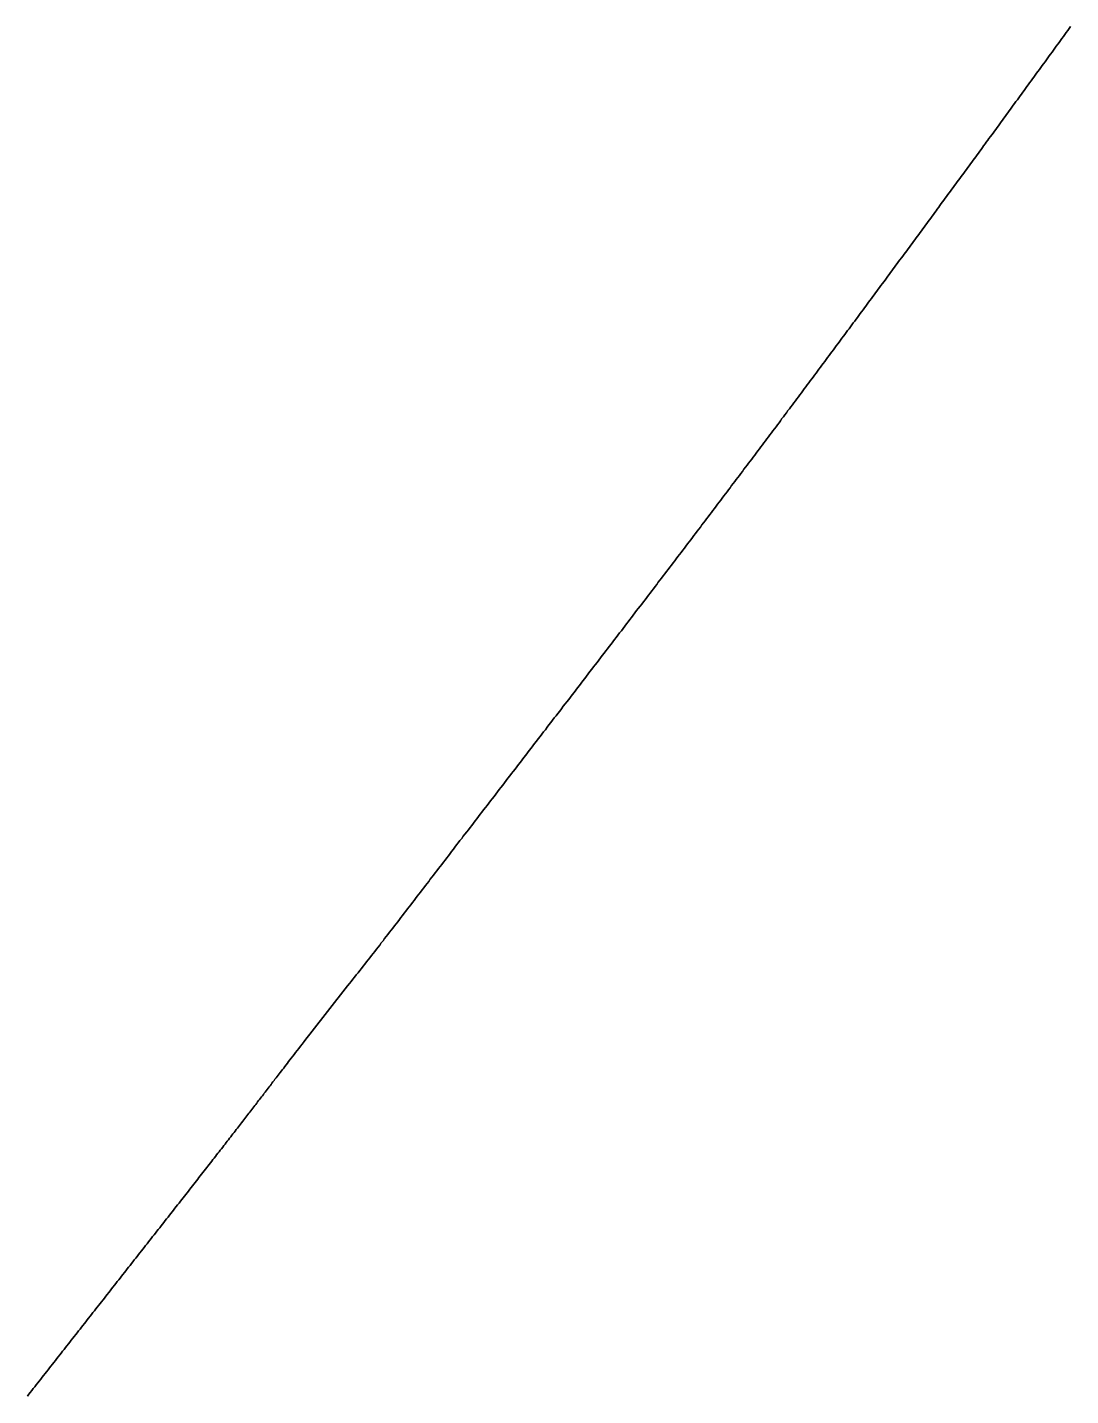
# Model space of a CAD drawing. Header units: inches. Extents: x 130170 to 284068, y 377793 to 804530.
# Drawn here: x 254482.75 to 254501.91, y 754103.14 to 754128.28 of the extents above; entities that cross this region are included whole.
import ezdxf

# ---------------------------------------------------------------- set-up
doc = ezdxf.new("R2010")
doc.units = ezdxf.units.IN
doc.header["$MEASUREMENT"] = 0
doc.layers.add('muni_il', color=7, linetype='Continuous')

msp = doc.modelspace()

# ---------------------------------------------------------------- linework, layer by layer
at = {"layer": 'muni_il'}
for points in [[(254501.909, 754128.3), (254501.882, 754128.263), (254501.855, 754128.227), (254501.829, 754128.19), (254501.803, 754128.154), (254501.776, 754128.118), (254501.75, 754128.082), (254501.724, 754128.045), (254501.697, 754128.009), (254501.671, 754127.973), (254501.645, 754127.937), (254501.619, 754127.902), (254501.593, 754127.866), (254501.567, 754127.83), (254501.541, 754127.794), (254501.515, 754127.759), (254501.489, 754127.723), (254501.463, 754127.688), (254501.438, 754127.652), (254501.412, 754127.617), (254501.386, 754127.581), (254501.36, 754127.546), (254501.335, 754127.511), (254501.309, 754127.476), (254501.284, 754127.441), (254501.258, 754127.406), (254501.233, 754127.371), (254501.207, 754127.336), (254501.182, 754127.301), (254501.156, 754127.266), (254501.131, 754127.231), (254501.106, 754127.197), (254501.081, 754127.162), (254501.055, 754127.127), (254501.03, 754127.093), (254501.005, 754127.058), (254500.98, 754127.024), (254500.955, 754126.989), (254500.93, 754126.955), (254500.905, 754126.921), (254500.88, 754126.886), (254500.855, 754126.852), (254500.83, 754126.818), (254500.805, 754126.784), (254500.78, 754126.75), (254500.755, 754126.716), (254500.73, 754126.682), (254500.705, 754126.648), (254500.681, 754126.614), (254500.656, 754126.58), (254500.631, 754126.546), (254500.606, 754126.512), (254500.582, 754126.478), (254500.557, 754126.444), (254500.532, 754126.41), (254500.508, 754126.377), (254500.483, 754126.343), (254500.459, 754126.309), (254500.434, 754126.276), (254500.409, 754126.242), (254500.385, 754126.209), (254500.36, 754126.175), (254500.336, 754126.142), (254500.311, 754126.108), (254500.287, 754126.075), (254500.263, 754126.041), (254500.238, 754126.008), (254500.214, 754125.974), (254500.189, 754125.941), (254500.165, 754125.908), (254500.141, 754125.874), (254500.116, 754125.841), (254500.092, 754125.808), (254500.067, 754125.774), (254500.043, 754125.741), (254500.019, 754125.708), (254499.994, 754125.675), (254499.97, 754125.642), (254499.946, 754125.608), (254499.922, 754125.575), (254499.897, 754125.542), (254499.873, 754125.509), (254499.849, 754125.476), (254499.824, 754125.443), (254499.8, 754125.41), (254499.776, 754125.376), (254499.752, 754125.343), (254499.727, 754125.31), (254499.703, 754125.277), (254499.679, 754125.244), (254499.655, 754125.211), (254499.63, 754125.178), (254499.606, 754125.145), (254499.582, 754125.112), (254499.557, 754125.078), (254499.533, 754125.045), (254499.509, 754125.012), (254499.485, 754124.979), (254499.46, 754124.946), (254499.436, 754124.913), (254499.412, 754124.88), (254499.387, 754124.847), (254499.363, 754124.814), (254499.339, 754124.78), (254499.314, 754124.747), (254499.29, 754124.714), (254499.265, 754124.681), (254499.241, 754124.648), (254499.217, 754124.614), (254499.192, 754124.581), (254499.168, 754124.548), (254499.143, 754124.515), (254499.119, 754124.481), (254499.094, 754124.448), (254499.07, 754124.415), (254499.045, 754124.382), (254499.021, 754124.348), (254498.996, 754124.315), (254498.972, 754124.282), (254498.947, 754124.248), (254498.923, 754124.215), (254498.898, 754124.181), (254498.873, 754124.148), (254498.849, 754124.114), (254498.824, 754124.081), (254498.799, 754124.047), (254498.774, 754124.014), (254498.75, 754123.98), (254498.725, 754123.947), (254498.7, 754123.913), (254498.675, 754123.879), (254498.65, 754123.845), (254498.626, 754123.812), (254498.601, 754123.778), (254498.576, 754123.744), (254498.551, 754123.71), (254498.526, 754123.676), (254498.501, 754123.642), (254498.475, 754123.609), (254498.45, 754123.575), (254498.425, 754123.541), (254498.4, 754123.506), (254498.375, 754123.472), (254498.35, 754123.438), (254498.325, 754123.404), (254498.299, 754123.37), (254498.274, 754123.336), (254498.249, 754123.301), (254498.223, 754123.267), (254498.198, 754123.233), (254498.172, 754123.198), (254498.147, 754123.164), (254498.121, 754123.129), (254498.096, 754123.095), (254498.07, 754123.06), (254498.045, 754123.026), (254498.019, 754122.991), (254497.993, 754122.956), (254497.968, 754122.921), (254497.942, 754122.887), (254497.916, 754122.852), (254497.89, 754122.817), (254497.864, 754122.782), (254497.838, 754122.747), (254497.812, 754122.712), (254497.786, 754122.677), (254497.76, 754122.642), (254497.734, 754122.607), (254497.708, 754122.572), (254497.682, 754122.536), (254497.656, 754122.501), (254497.63, 754122.466), (254497.603, 754122.431), (254497.577, 754122.395), (254497.551, 754122.36), (254497.524, 754122.324), (254497.498, 754122.289), (254497.472, 754122.253), (254497.445, 754122.217), (254497.419, 754122.182), (254497.392, 754122.146), (254497.366, 754122.11), (254497.339, 754122.075), (254497.312, 754122.039), (254497.286, 754122.003), (254497.259, 754121.967), (254497.232, 754121.931), (254497.205, 754121.895), (254497.178, 754121.859), (254497.152, 754121.823), (254497.125, 754121.787), (254497.098, 754121.751), (254497.071, 754121.715), (254497.044, 754121.678), (254497.017, 754121.642), (254496.99, 754121.606), (254496.963, 754121.569), (254496.935, 754121.533), (254496.908, 754121.497), (254496.881, 754121.46), (254496.854, 754121.424), (254496.826, 754121.387), (254496.799, 754121.351), (254496.772, 754121.314), (254496.744, 754121.277), (254496.717, 754121.241), (254496.69, 754121.204), (254496.662, 754121.167), (254496.635, 754121.13), (254496.607, 754121.094), (254496.58, 754121.057), (254496.552, 754121.02), (254496.524, 754120.983), (254496.497, 754120.946), (254496.469, 754120.909), (254496.441, 754120.872), (254496.414, 754120.835), (254496.386, 754120.798), (254496.358, 754120.761), (254496.33, 754120.724), (254496.302, 754120.687), (254496.274, 754120.65), (254496.246, 754120.612), (254496.219, 754120.575), (254496.191, 754120.538), (254496.162, 754120.501), (254496.135, 754120.463), (254496.107, 754120.426), (254496.078, 754120.389), (254496.05, 754120.351), (254496.022, 754120.314), (254495.994, 754120.276), (254495.966, 754120.239), (254495.938, 754120.201), (254495.909, 754120.164), (254495.881, 754120.126), (254495.853, 754120.089), (254495.824, 754120.051), (254495.796, 754120.013), (254495.768, 754119.976), (254495.739, 754119.938), (254495.711, 754119.9), (254495.682, 754119.863), (254495.654, 754119.825), (254495.625, 754119.787), (254495.597, 754119.749), (254495.568, 754119.711), (254495.54, 754119.674), (254495.511, 754119.636), (254495.482, 754119.598), (254495.453, 754119.56), (254495.425, 754119.522), (254495.396, 754119.484), (254495.367, 754119.446), (254495.338, 754119.407), (254495.31, 754119.369), (254495.281, 754119.331), (254495.252, 754119.293), (254495.223, 754119.255), (254495.194, 754119.216), (254495.165, 754119.178), (254495.136, 754119.14), (254495.107, 754119.101), (254495.077, 754119.063), (254495.048, 754119.024), (254495.019, 754118.986), (254494.99, 754118.947), (254494.96, 754118.909), (254494.931, 754118.87), (254494.902, 754118.831), (254494.872, 754118.793), (254494.843, 754118.754), (254494.814, 754118.715), (254494.784, 754118.676), (254494.754, 754118.637), (254494.725, 754118.598), (254494.695, 754118.559), (254494.665, 754118.52), (254494.636, 754118.481), (254494.606, 754118.442), (254494.576, 754118.403), (254494.546, 754118.364), (254494.516, 754118.324), (254494.486, 754118.285), (254494.456, 754118.245), (254494.426, 754118.206), (254494.396, 754118.166), (254494.366, 754118.127), (254494.335, 754118.087), (254494.305, 754118.047), (254494.275, 754118.008), (254494.244, 754117.968), (254494.214, 754117.928), (254494.183, 754117.888), (254494.153, 754117.848), (254494.122, 754117.808), (254494.091, 754117.767), (254494.061, 754117.727), (254494.03, 754117.687), (254493.999, 754117.647), (254493.968, 754117.606), (254493.937, 754117.566), (254493.906, 754117.525), (254493.875, 754117.484), (254493.844, 754117.443), (254493.813, 754117.403), (254493.782, 754117.362), (254493.75, 754117.321), (254493.719, 754117.28), (254493.688, 754117.239), (254493.656, 754117.198), (254493.625, 754117.157), (254493.593, 754117.115), (254493.561, 754117.074), (254493.53, 754117.033), (254493.498, 754116.991), (254493.466, 754116.95), (254493.434, 754116.908), (254493.402, 754116.866), (254493.37, 754116.825), (254493.338, 754116.783), (254493.306, 754116.741), (254493.274, 754116.699), (254493.242, 754116.657), (254493.21, 754116.615), (254493.177, 754116.573), (254493.145, 754116.531), (254493.113, 754116.489), (254493.08, 754116.446), (254493.048, 754116.404), (254493.015, 754116.362), (254492.983, 754116.319), (254492.95, 754116.277), (254492.918, 754116.235), (254492.885, 754116.192), (254492.852, 754116.149), (254492.82, 754116.107), (254492.787, 754116.064), (254492.754, 754116.022), (254492.721, 754115.979), (254492.689, 754115.936), (254492.656, 754115.893), (254492.623, 754115.851), (254492.59, 754115.808), (254492.557, 754115.765), (254492.524, 754115.722), (254492.491, 754115.679), (254492.458, 754115.636), (254492.425, 754115.594), (254492.393, 754115.551), (254492.36, 754115.508), (254492.327, 754115.465), (254492.294, 754115.422), (254492.261, 754115.379), (254492.228, 754115.337), (254492.195, 754115.294), (254492.162, 754115.251), (254492.129, 754115.208), (254492.096, 754115.165), (254492.063, 754115.123), (254492.03, 754115.08), (254491.998, 754115.037), (254491.965, 754114.995), (254491.932, 754114.952), (254491.899, 754114.909), (254491.867, 754114.867), (254491.834, 754114.824), (254491.801, 754114.782), (254491.769, 754114.74), (254491.736, 754114.697), (254491.703, 754114.655), (254491.671, 754114.613), (254491.639, 754114.571), (254491.606, 754114.529), (254491.574, 754114.487), (254491.542, 754114.445), (254491.509, 754114.403), (254491.477, 754114.361), (254491.445, 754114.319), (254491.413, 754114.277), (254491.381, 754114.236), (254491.349, 754114.194), (254491.317, 754114.153), (254491.285, 754114.111), (254491.253, 754114.07), (254491.222, 754114.029), (254491.19, 754113.988), (254491.158, 754113.946), (254491.127, 754113.906), (254491.095, 754113.865), (254491.064, 754113.824), (254491.033, 754113.783), (254491.001, 754113.742), (254490.97, 754113.702), (254490.939, 754113.661), (254490.908, 754113.621), (254490.877, 754113.58), (254490.846, 754113.54), (254490.815, 754113.5), (254490.784, 754113.46), (254490.753, 754113.42), (254490.723, 754113.38), (254490.692, 754113.34), (254490.661, 754113.3), (254490.631, 754113.26), (254490.6, 754113.22), (254490.57, 754113.181), (254490.539, 754113.141), (254490.509, 754113.102), (254490.479, 754113.062), (254490.448, 754113.023), (254490.418, 754112.983), (254490.388, 754112.944), (254490.358, 754112.904), (254490.327, 754112.865), (254490.297, 754112.826), (254490.267, 754112.787), (254490.237, 754112.747), (254490.207, 754112.708), (254490.177, 754112.669), (254490.147, 754112.63), (254490.117, 754112.591), (254490.087, 754112.552), (254490.057, 754112.513), (254490.027, 754112.474), (254489.997, 754112.435), (254489.967, 754112.396), (254489.937, 754112.357), (254489.907, 754112.318), (254489.878, 754112.279), (254489.848, 754112.24), (254489.818, 754112.201), (254489.788, 754112.162), (254489.758, 754112.123), (254489.728, 754112.084), (254489.698, 754112.045), (254489.668, 754112.006), (254489.638, 754111.967), (254489.608, 754111.928), (254489.578, 754111.889), (254489.548, 754111.85), (254489.518, 754111.812), (254489.488, 754111.773), (254489.458, 754111.734), (254489.428, 754111.695), (254489.398, 754111.656), (254489.368, 754111.617), (254489.338, 754111.578), (254489.308, 754111.539), (254489.278, 754111.5), (254489.247, 754111.461), (254489.217, 754111.422), (254489.187, 754111.383), (254489.157, 754111.344), (254489.126, 754111.305), (254489.096, 754111.266), (254489.066, 754111.227), (254489.035, 754111.188), (254489.005, 754111.149), (254488.974, 754111.11), (254488.943, 754111.071), (254488.912, 754111.032), (254488.881, 754110.992), (254488.85, 754110.953), (254488.819, 754110.913), (254488.788, 754110.874), (254488.756, 754110.833), (254488.724, 754110.793), (254488.692, 754110.753), (254488.66, 754110.712), (254488.627, 754110.671), (254487.934, 754109.786), (254487.861, 754109.691), (254487.827, 754109.646), (254487.794, 754109.603), (254487.762, 754109.562), (254487.731, 754109.522), (254487.702, 754109.484), (254487.673, 754109.447), (254487.646, 754109.411), (254487.619, 754109.377), (254487.593, 754109.343), (254487.568, 754109.311), (254487.544, 754109.279), (254487.521, 754109.249), (254487.498, 754109.219), (254487.475, 754109.19), (254487.454, 754109.162), (254487.432, 754109.134), (254487.412, 754109.107), (254487.391, 754109.08), (254487.371, 754109.055), (254487.351, 754109.029), (254487.332, 754109.004), (254487.313, 754108.979), (254487.294, 754108.954), (254487.276, 754108.93), (254487.257, 754108.906), (254487.239, 754108.883), (254487.221, 754108.859), (254487.203, 754108.836), (254487.186, 754108.813), (254487.168, 754108.79), (254487.15, 754108.767), (254487.133, 754108.744), (254487.115, 754108.721), (254487.098, 754108.699), (254487.08, 754108.676), (254487.063, 754108.653), (254487.046, 754108.63), (254487.028, 754108.608), (254487.011, 754108.585), (254486.993, 754108.562), (254486.975, 754108.539), (254486.958, 754108.516), (254486.94, 754108.493), (254486.922, 754108.47), (254486.904, 754108.447), (254486.886, 754108.423), (254486.868, 754108.4), (254486.85, 754108.376), (254486.832, 754108.353), (254486.813, 754108.329), (254486.795, 754108.305), (254486.776, 754108.28), (254486.758, 754108.256), (254486.739, 754108.232), (254486.72, 754108.207), (254486.701, 754108.182), (254486.681, 754108.157), (254486.662, 754108.132), (254486.642, 754108.107), (254486.623, 754108.081), (254486.603, 754108.056), (254486.583, 754108.03), (254486.563, 754108.004), (254486.543, 754107.978), (254486.522, 754107.951), (254486.502, 754107.925), (254486.481, 754107.898), (254486.46, 754107.871), (254486.439, 754107.844), (254486.418, 754107.817), (254486.397, 754107.79), (254486.376, 754107.762), (254486.354, 754107.735), (254486.333, 754107.707), (254486.311, 754107.679), (254486.289, 754107.65), (254486.267, 754107.622), (254486.245, 754107.594), (254486.222, 754107.565), (254486.2, 754107.536), (254486.177, 754107.507), (254486.155, 754107.478), (254486.132, 754107.449), (254486.109, 754107.42), (254486.086, 754107.39), (254486.063, 754107.36), (254486.04, 754107.331), (254486.016, 754107.301), (254485.993, 754107.271), (254485.969, 754107.241), (254485.946, 754107.21), (254485.922, 754107.18), (254485.898, 754107.149), (254485.874, 754107.119), (254485.85, 754107.088), (254485.826, 754107.057), (254485.802, 754107.026), (254485.778, 754106.995), (254485.753, 754106.964), (254485.729, 754106.933), (254485.704, 754106.901), (254485.68, 754106.87), (254485.655, 754106.839), (254485.63, 754106.807), (254485.606, 754106.775), (254485.581, 754106.744), (254485.556, 754106.712), (254485.531, 754106.68), (254485.506, 754106.648), (254485.481, 754106.616), (254485.456, 754106.584), (254485.43, 754106.552), (254485.405, 754106.52), (254485.38, 754106.487), (254485.354, 754106.455), (254485.329, 754106.423), (254485.304, 754106.39), (254485.278, 754106.358), (254485.253, 754106.325), (254485.227, 754106.293), (254485.202, 754106.26), (254485.176, 754106.227), (254485.15, 754106.195), (254485.124, 754106.162), (254485.099, 754106.129), (254485.073, 754106.097), (254485.047, 754106.064), (254485.022, 754106.031), (254484.996, 754105.998), (254484.97, 754105.965), (254484.944, 754105.932), (254484.918, 754105.899), (254484.892, 754105.866), (254484.866, 754105.833), (254484.84, 754105.8), (254484.814, 754105.767), (254484.788, 754105.734), (254484.762, 754105.701), (254484.736, 754105.668), (254484.71, 754105.635), (254484.684, 754105.602), (254484.658, 754105.568), (254484.632, 754105.535), (254484.606, 754105.502), (254484.58, 754105.469), (254484.554, 754105.436), (254484.528, 754105.402), (254484.502, 754105.369), (254484.475, 754105.336), (254484.449, 754105.303), (254484.423, 754105.269), (254484.397, 754105.236), (254484.371, 754105.203), (254484.345, 754105.169), (254484.318, 754105.136), (254484.292, 754105.103), (254484.266, 754105.069), (254484.24, 754105.036), (254484.213, 754105.002), (254484.187, 754104.969), (254484.161, 754104.935), (254484.135, 754104.902), (254484.108, 754104.868), (254484.082, 754104.835), (254484.056, 754104.801), (254484.029, 754104.768), (254484.003, 754104.734), (254483.977, 754104.701), (254483.95, 754104.667), (254483.924, 754104.634), (254483.898, 754104.6), (254483.871, 754104.566), (254483.845, 754104.533), (254483.818, 754104.499), (254483.792, 754104.465), (254483.766, 754104.432), (254483.739, 754104.398), (254483.713, 754104.364), (254483.686, 754104.33), (254483.66, 754104.297), (254483.633, 754104.263), (254483.606, 754104.229), (254483.58, 754104.195), (254483.553, 754104.161), (254483.527, 754104.127), (254483.5, 754104.093), (254483.473, 754104.059), (254483.447, 754104.025), (254483.42, 754103.991), (254483.393, 754103.957), (254483.367, 754103.923), (254483.34, 754103.889), (254483.313, 754103.855), (254483.286, 754103.821), (254483.26, 754103.787), (254483.233, 754103.752), (254483.206, 754103.718), (254483.179, 754103.684), (254483.152, 754103.65), (254483.125, 754103.615), (254483.098, 754103.581), (254483.071, 754103.547), (254483.044, 754103.512), (254483.017, 754103.478), (254482.99, 754103.443), (254482.963, 754103.409), (254482.936, 754103.374), (254482.909, 754103.34), (254482.882, 754103.305), (254482.855, 754103.27), (254482.827, 754103.236), (254482.8, 754103.201), (254482.773, 754103.166), (254482.746, 754103.131)], [(254482.746, 754103.131), (254482.773, 754103.166), (254482.8, 754103.201), (254482.827, 754103.236), (254482.855, 754103.27), (254482.882, 754103.305), (254482.909, 754103.34), (254482.936, 754103.374), (254482.963, 754103.409), (254482.99, 754103.443), (254483.017, 754103.478), (254483.044, 754103.512), (254483.071, 754103.547), (254483.098, 754103.581), (254483.125, 754103.615), (254483.152, 754103.65), (254483.179, 754103.684), (254483.206, 754103.718), (254483.233, 754103.752), (254483.26, 754103.787), (254483.286, 754103.821), (254483.313, 754103.855), (254483.34, 754103.889), (254483.367, 754103.923), (254483.393, 754103.957), (254483.42, 754103.991), (254483.447, 754104.025), (254483.473, 754104.059), (254483.5, 754104.093), (254483.527, 754104.127), (254483.553, 754104.161), (254483.58, 754104.195), (254483.606, 754104.229), (254483.633, 754104.263), (254483.66, 754104.297), (254483.686, 754104.33), (254483.713, 754104.364), (254483.739, 754104.398), (254483.766, 754104.432), (254483.792, 754104.465), (254483.818, 754104.499), (254483.845, 754104.533), (254483.871, 754104.566), (254483.898, 754104.6), (254483.924, 754104.634), (254483.95, 754104.667), (254483.977, 754104.701), (254484.003, 754104.734), (254484.029, 754104.768), (254484.056, 754104.801), (254484.082, 754104.835), (254484.108, 754104.868), (254484.135, 754104.902), (254484.161, 754104.935), (254484.187, 754104.969), (254484.213, 754105.002), (254484.24, 754105.036), (254484.266, 754105.069), (254484.292, 754105.103), (254484.318, 754105.136), (254484.345, 754105.169), (254484.371, 754105.203), (254484.397, 754105.236), (254484.423, 754105.269), (254484.449, 754105.303), (254484.475, 754105.336), (254484.502, 754105.369), (254484.528, 754105.402), (254484.554, 754105.436), (254484.58, 754105.469), (254484.606, 754105.502), (254484.632, 754105.535), (254484.658, 754105.568), (254484.684, 754105.602), (254484.71, 754105.635), (254484.736, 754105.668), (254484.762, 754105.701), (254484.788, 754105.734), (254484.814, 754105.767), (254484.84, 754105.8), (254484.866, 754105.833), (254484.892, 754105.866), (254484.918, 754105.899), (254484.944, 754105.932), (254484.97, 754105.965), (254484.996, 754105.998), (254485.022, 754106.031), (254485.047, 754106.064), (254485.073, 754106.097), (254485.099, 754106.129), (254485.124, 754106.162), (254485.15, 754106.195), (254485.176, 754106.227), (254485.202, 754106.26), (254485.227, 754106.293), (254485.253, 754106.325), (254485.278, 754106.358), (254485.304, 754106.39), (254485.329, 754106.423), (254485.354, 754106.455), (254485.38, 754106.487), (254485.405, 754106.52), (254485.43, 754106.552), (254485.456, 754106.584), (254485.481, 754106.616), (254485.506, 754106.648), (254485.531, 754106.68), (254485.556, 754106.712), (254485.581, 754106.744), (254485.606, 754106.775), (254485.63, 754106.807), (254485.655, 754106.839), (254485.68, 754106.87), (254485.704, 754106.901), (254485.729, 754106.933), (254485.753, 754106.964), (254485.778, 754106.995), (254485.802, 754107.026), (254485.826, 754107.057), (254485.85, 754107.088), (254485.874, 754107.119), (254485.898, 754107.149), (254485.922, 754107.18), (254485.946, 754107.21), (254485.969, 754107.241), (254485.993, 754107.271), (254486.016, 754107.301), (254486.04, 754107.331), (254486.063, 754107.36), (254486.086, 754107.39), (254486.109, 754107.42), (254486.132, 754107.449), (254486.155, 754107.478), (254486.177, 754107.507), (254486.2, 754107.536), (254486.222, 754107.565), (254486.245, 754107.594), (254486.267, 754107.622), (254486.289, 754107.65), (254486.311, 754107.679), (254486.333, 754107.707), (254486.354, 754107.735), (254486.376, 754107.762), (254486.397, 754107.79), (254486.418, 754107.817), (254486.439, 754107.844), (254486.46, 754107.871), (254486.481, 754107.898), (254486.502, 754107.925), (254486.522, 754107.951), (254486.543, 754107.978), (254486.563, 754108.004), (254486.583, 754108.03), (254486.603, 754108.056), (254486.623, 754108.081), (254486.642, 754108.107), (254486.662, 754108.132), (254486.681, 754108.157), (254486.701, 754108.182), (254486.72, 754108.207), (254486.739, 754108.232), (254486.758, 754108.256), (254486.776, 754108.28), (254486.795, 754108.305), (254486.813, 754108.329), (254486.832, 754108.353), (254486.85, 754108.376), (254486.868, 754108.4), (254486.886, 754108.423), (254486.904, 754108.447), (254486.922, 754108.47), (254486.94, 754108.493), (254486.958, 754108.516), (254486.975, 754108.539), (254486.993, 754108.562), (254487.011, 754108.585), (254487.028, 754108.608), (254487.046, 754108.63), (254487.063, 754108.653), (254487.08, 754108.676), (254487.098, 754108.699), (254487.115, 754108.721), (254487.133, 754108.744), (254487.15, 754108.767), (254487.168, 754108.79), (254487.186, 754108.813), (254487.203, 754108.836), (254487.221, 754108.859), (254487.239, 754108.883), (254487.257, 754108.906), (254487.276, 754108.93), (254487.294, 754108.954), (254487.313, 754108.979), (254487.332, 754109.004), (254487.351, 754109.029), (254487.371, 754109.055), (254487.391, 754109.08), (254487.412, 754109.107), (254487.432, 754109.134), (254487.454, 754109.162), (254487.475, 754109.19), (254487.498, 754109.219), (254487.521, 754109.249), (254487.544, 754109.279), (254487.568, 754109.311), (254487.593, 754109.343), (254487.619, 754109.377), (254487.646, 754109.411), (254487.673, 754109.447), (254487.702, 754109.484), (254487.731, 754109.522), (254487.762, 754109.562), (254487.794, 754109.603), (254487.827, 754109.646), (254487.861, 754109.691), (254487.934, 754109.786), (254488.627, 754110.671), (254488.66, 754110.712), (254488.692, 754110.753), (254488.724, 754110.793), (254488.756, 754110.833), (254488.788, 754110.874), (254488.819, 754110.913), (254488.85, 754110.953), (254488.881, 754110.992), (254488.912, 754111.032), (254488.943, 754111.071), (254488.974, 754111.11), (254489.005, 754111.149), (254489.035, 754111.188), (254489.066, 754111.227), (254489.096, 754111.266), (254489.126, 754111.305), (254489.157, 754111.344), (254489.187, 754111.383), (254489.217, 754111.422), (254489.247, 754111.461), (254489.278, 754111.5), (254489.308, 754111.539), (254489.338, 754111.578), (254489.368, 754111.617), (254489.398, 754111.656), (254489.428, 754111.695), (254489.458, 754111.734), (254489.488, 754111.773), (254489.518, 754111.812), (254489.548, 754111.85), (254489.578, 754111.889), (254489.608, 754111.928), (254489.638, 754111.967), (254489.668, 754112.006), (254489.698, 754112.045), (254489.728, 754112.084), (254489.758, 754112.123), (254489.788, 754112.162), (254489.818, 754112.201), (254489.848, 754112.24), (254489.878, 754112.279), (254489.907, 754112.318), (254489.937, 754112.357), (254489.967, 754112.396), (254489.997, 754112.435), (254490.027, 754112.474), (254490.057, 754112.513), (254490.087, 754112.552), (254490.117, 754112.591), (254490.147, 754112.63), (254490.177, 754112.669), (254490.207, 754112.708), (254490.237, 754112.747), (254490.267, 754112.787), (254490.297, 754112.826), (254490.327, 754112.865), (254490.358, 754112.904), (254490.388, 754112.944), (254490.418, 754112.983), (254490.448, 754113.023), (254490.479, 754113.062), (254490.509, 754113.102), (254490.539, 754113.141), (254490.57, 754113.181), (254490.6, 754113.22), (254490.631, 754113.26), (254490.661, 754113.3), (254490.692, 754113.34), (254490.723, 754113.38), (254490.753, 754113.42), (254490.784, 754113.46), (254490.815, 754113.5), (254490.846, 754113.54), (254490.877, 754113.58), (254490.908, 754113.621), (254490.939, 754113.661), (254490.97, 754113.702), (254491.001, 754113.742), (254491.033, 754113.783), (254491.064, 754113.824), (254491.095, 754113.865), (254491.127, 754113.906), (254491.158, 754113.946), (254491.19, 754113.988), (254491.222, 754114.029), (254491.253, 754114.07), (254491.285, 754114.111), (254491.317, 754114.153), (254491.349, 754114.194), (254491.381, 754114.236), (254491.413, 754114.277), (254491.445, 754114.319), (254491.477, 754114.361), (254491.509, 754114.403), (254491.542, 754114.445), (254491.574, 754114.487), (254491.606, 754114.529), (254491.639, 754114.571), (254491.671, 754114.613), (254491.703, 754114.655), (254491.736, 754114.697), (254491.769, 754114.74), (254491.801, 754114.782), (254491.834, 754114.824), (254491.867, 754114.867), (254491.899, 754114.909), (254491.932, 754114.952), (254491.965, 754114.995), (254491.998, 754115.037), (254492.03, 754115.08), (254492.063, 754115.123), (254492.096, 754115.165), (254492.129, 754115.208), (254492.162, 754115.251), (254492.195, 754115.294), (254492.228, 754115.337), (254492.261, 754115.379), (254492.294, 754115.422), (254492.327, 754115.465), (254492.36, 754115.508), (254492.393, 754115.551), (254492.425, 754115.594), (254492.458, 754115.636), (254492.491, 754115.679), (254492.524, 754115.722), (254492.557, 754115.765), (254492.59, 754115.808), (254492.623, 754115.851), (254492.656, 754115.893), (254492.689, 754115.936), (254492.721, 754115.979), (254492.754, 754116.022), (254492.787, 754116.064), (254492.82, 754116.107), (254492.852, 754116.149), (254492.885, 754116.192), (254492.918, 754116.235), (254492.95, 754116.277), (254492.983, 754116.319), (254493.015, 754116.362), (254493.048, 754116.404), (254493.08, 754116.446), (254493.113, 754116.489), (254493.145, 754116.531), (254493.177, 754116.573), (254493.21, 754116.615), (254493.242, 754116.657), (254493.274, 754116.699), (254493.306, 754116.741), (254493.338, 754116.783), (254493.37, 754116.825), (254493.402, 754116.866), (254493.434, 754116.908), (254493.466, 754116.95), (254493.498, 754116.991), (254493.53, 754117.033), (254493.561, 754117.074), (254493.593, 754117.115), (254493.625, 754117.157), (254493.656, 754117.198), (254493.688, 754117.239), (254493.719, 754117.28), (254493.75, 754117.321), (254493.782, 754117.362), (254493.813, 754117.403), (254493.844, 754117.443), (254493.875, 754117.484), (254493.906, 754117.525), (254493.937, 754117.566), (254493.968, 754117.606), (254493.999, 754117.647), (254494.03, 754117.687), (254494.061, 754117.727), (254494.091, 754117.767), (254494.122, 754117.808), (254494.153, 754117.848), (254494.183, 754117.888), (254494.214, 754117.928), (254494.244, 754117.968), (254494.275, 754118.008), (254494.305, 754118.047), (254494.335, 754118.087), (254494.366, 754118.127), (254494.396, 754118.166), (254494.426, 754118.206), (254494.456, 754118.245), (254494.486, 754118.285), (254494.516, 754118.324), (254494.546, 754118.364), (254494.576, 754118.403), (254494.606, 754118.442), (254494.636, 754118.481), (254494.665, 754118.52), (254494.695, 754118.559), (254494.725, 754118.598), (254494.754, 754118.637), (254494.784, 754118.676), (254494.814, 754118.715), (254494.843, 754118.754), (254494.872, 754118.793), (254494.902, 754118.831), (254494.931, 754118.87), (254494.96, 754118.909), (254494.99, 754118.947), (254495.019, 754118.986), (254495.048, 754119.024), (254495.077, 754119.063), (254495.107, 754119.101), (254495.136, 754119.14), (254495.165, 754119.178), (254495.194, 754119.216), (254495.223, 754119.255), (254495.252, 754119.293), (254495.281, 754119.331), (254495.31, 754119.369), (254495.338, 754119.407), (254495.367, 754119.446), (254495.396, 754119.484), (254495.425, 754119.522), (254495.453, 754119.56), (254495.482, 754119.598), (254495.511, 754119.636), (254495.54, 754119.674), (254495.568, 754119.711), (254495.597, 754119.749), (254495.625, 754119.787), (254495.654, 754119.825), (254495.682, 754119.863), (254495.711, 754119.9), (254495.739, 754119.938), (254495.768, 754119.976), (254495.796, 754120.013), (254495.824, 754120.051), (254495.853, 754120.089), (254495.881, 754120.126), (254495.909, 754120.164), (254495.938, 754120.201), (254495.966, 754120.239), (254495.994, 754120.276), (254496.022, 754120.314), (254496.05, 754120.351), (254496.078, 754120.389), (254496.107, 754120.426), (254496.135, 754120.463), (254496.162, 754120.501), (254496.191, 754120.538), (254496.219, 754120.575), (254496.246, 754120.612), (254496.274, 754120.65), (254496.302, 754120.687), (254496.33, 754120.724), (254496.358, 754120.761), (254496.386, 754120.798), (254496.414, 754120.835), (254496.441, 754120.872), (254496.469, 754120.909), (254496.497, 754120.946), (254496.524, 754120.983), (254496.552, 754121.02), (254496.58, 754121.057), (254496.607, 754121.094), (254496.635, 754121.13), (254496.662, 754121.167), (254496.69, 754121.204), (254496.717, 754121.241), (254496.744, 754121.277), (254496.772, 754121.314), (254496.799, 754121.351), (254496.826, 754121.387), (254496.854, 754121.424), (254496.881, 754121.46), (254496.908, 754121.497), (254496.935, 754121.533), (254496.963, 754121.569), (254496.99, 754121.606), (254497.017, 754121.642), (254497.044, 754121.678), (254497.071, 754121.715), (254497.098, 754121.751), (254497.125, 754121.787), (254497.152, 754121.823), (254497.178, 754121.859), (254497.205, 754121.895), (254497.232, 754121.931), (254497.259, 754121.967), (254497.286, 754122.003), (254497.312, 754122.039), (254497.339, 754122.075), (254497.366, 754122.11), (254497.392, 754122.146), (254497.419, 754122.182), (254497.445, 754122.217), (254497.472, 754122.253), (254497.498, 754122.289), (254497.524, 754122.324), (254497.551, 754122.36), (254497.577, 754122.395), (254497.603, 754122.431), (254497.63, 754122.466), (254497.656, 754122.501), (254497.682, 754122.536), (254497.708, 754122.572), (254497.734, 754122.607), (254497.76, 754122.642), (254497.786, 754122.677), (254497.812, 754122.712), (254497.838, 754122.747), (254497.864, 754122.782), (254497.89, 754122.817), (254497.916, 754122.852), (254497.942, 754122.887), (254497.968, 754122.921), (254497.993, 754122.956), (254498.019, 754122.991), (254498.045, 754123.026), (254498.07, 754123.06), (254498.096, 754123.095), (254498.121, 754123.129), (254498.147, 754123.164), (254498.172, 754123.198), (254498.198, 754123.233), (254498.223, 754123.267), (254498.249, 754123.301), (254498.274, 754123.336), (254498.299, 754123.37), (254498.325, 754123.404), (254498.35, 754123.438), (254498.375, 754123.472), (254498.4, 754123.506), (254498.425, 754123.541), (254498.45, 754123.575), (254498.475, 754123.609), (254498.501, 754123.642), (254498.526, 754123.676), (254498.551, 754123.71), (254498.576, 754123.744), (254498.601, 754123.778), (254498.626, 754123.812), (254498.65, 754123.845), (254498.675, 754123.879), (254498.7, 754123.913), (254498.725, 754123.947), (254498.75, 754123.98), (254498.774, 754124.014), (254498.799, 754124.047), (254498.824, 754124.081), (254498.849, 754124.114), (254498.873, 754124.148), (254498.898, 754124.181), (254498.923, 754124.215), (254498.947, 754124.248), (254498.972, 754124.282), (254498.996, 754124.315), (254499.021, 754124.348), (254499.045, 754124.382), (254499.07, 754124.415), (254499.094, 754124.448), (254499.119, 754124.481), (254499.143, 754124.515), (254499.168, 754124.548), (254499.192, 754124.581), (254499.217, 754124.614), (254499.241, 754124.648), (254499.265, 754124.681), (254499.29, 754124.714), (254499.314, 754124.747), (254499.339, 754124.78), (254499.363, 754124.814), (254499.387, 754124.847), (254499.412, 754124.88), (254499.436, 754124.913), (254499.46, 754124.946), (254499.485, 754124.979), (254499.509, 754125.012), (254499.533, 754125.045), (254499.557, 754125.078), (254499.582, 754125.112), (254499.606, 754125.145), (254499.63, 754125.178), (254499.655, 754125.211), (254499.679, 754125.244), (254499.703, 754125.277), (254499.727, 754125.31), (254499.752, 754125.343), (254499.776, 754125.376), (254499.8, 754125.41), (254499.824, 754125.443), (254499.849, 754125.476), (254499.873, 754125.509), (254499.897, 754125.542), (254499.922, 754125.575), (254499.946, 754125.608), (254499.97, 754125.642), (254499.994, 754125.675), (254500.019, 754125.708), (254500.043, 754125.741), (254500.067, 754125.774), (254500.092, 754125.808), (254500.116, 754125.841), (254500.141, 754125.874), (254500.165, 754125.908), (254500.189, 754125.941), (254500.214, 754125.974), (254500.238, 754126.008), (254500.263, 754126.041), (254500.287, 754126.075), (254500.311, 754126.108), (254500.336, 754126.142), (254500.36, 754126.175), (254500.385, 754126.209), (254500.409, 754126.242), (254500.434, 754126.276), (254500.459, 754126.309), (254500.483, 754126.343), (254500.508, 754126.377), (254500.532, 754126.41), (254500.557, 754126.444), (254500.582, 754126.478), (254500.606, 754126.512), (254500.631, 754126.546), (254500.656, 754126.58), (254500.681, 754126.614), (254500.705, 754126.648), (254500.73, 754126.682), (254500.755, 754126.716), (254500.78, 754126.75), (254500.805, 754126.784), (254500.83, 754126.818), (254500.855, 754126.852), (254500.88, 754126.886), (254500.905, 754126.921), (254500.93, 754126.955), (254500.955, 754126.989), (254500.98, 754127.024), (254501.005, 754127.058), (254501.03, 754127.093), (254501.055, 754127.127), (254501.081, 754127.162), (254501.106, 754127.197), (254501.131, 754127.231), (254501.156, 754127.266), (254501.182, 754127.301), (254501.207, 754127.336), (254501.233, 754127.371), (254501.258, 754127.406), (254501.284, 754127.441), (254501.309, 754127.476), (254501.335, 754127.511), (254501.36, 754127.546), (254501.386, 754127.581), (254501.412, 754127.617), (254501.438, 754127.652), (254501.463, 754127.688), (254501.489, 754127.723), (254501.515, 754127.759), (254501.541, 754127.794), (254501.567, 754127.83), (254501.593, 754127.866), (254501.619, 754127.902), (254501.645, 754127.937), (254501.671, 754127.973), (254501.697, 754128.009), (254501.724, 754128.045), (254501.75, 754128.082), (254501.776, 754128.118), (254501.803, 754128.154), (254501.829, 754128.19), (254501.855, 754128.227), (254501.882, 754128.263), (254501.909, 754128.3)]]:
    msp.add_lwpolyline(points, dxfattribs=at)

doc.saveas('drawing.dxf')
